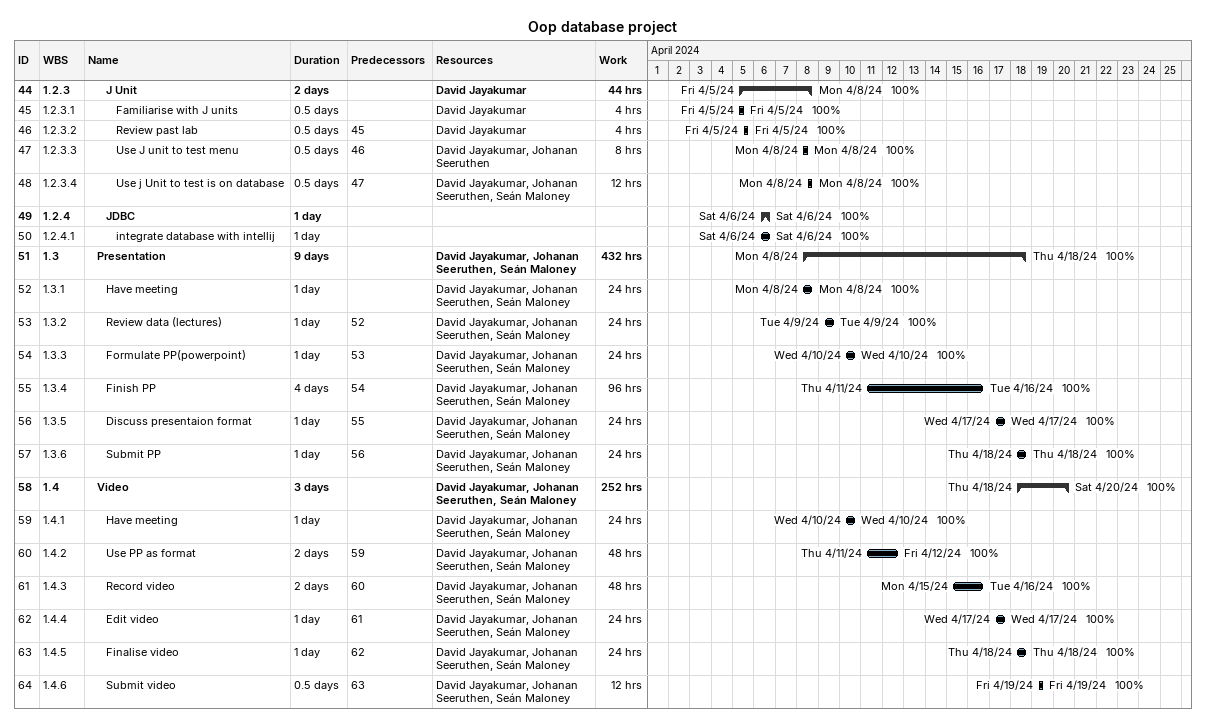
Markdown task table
Oop database project

| ID | WBS | Task | Duration | Start | Finish | Predecessors | Resources | % complete | Work (h) |
|---|---|---|---|---|---|---|---|---|---|
| 44 | 1.2.3 | **J Unit** | 2d | 2024-04-05 | 2024-04-08 |  | David Jayakumar | 100 | 44 |
| 45 | 1.2.3.1 | Familiarise with J units | 0.5d | 2024-04-05 | 2024-04-05 |  | David Jayakumar | 100 | 4 |
| 46 | 1.2.3.2 | Review past lab | 0.5d | 2024-04-05 | 2024-04-05 | 45 | David Jayakumar | 100 | 4 |
| 47 | 1.2.3.3 | Use J unit to test menu | 0.5d | 2024-04-08 | 2024-04-08 | 46 | David Jayakumar, Johanan Seeruthen | 100 | 8 |
| 48 | 1.2.3.4 | Use j Unit to test is on database | 0.5d | 2024-04-08 | 2024-04-08 | 47 | David Jayakumar, Johanan Seeruthen, Seán Maloney | 100 | 12 |
| 49 | 1.2.4 | **JDBC** | 1d | 2024-04-06 | 2024-04-06 |  |  | 100 |  |
| 50 | 1.2.4.1 | integrate database with intellij | 1d | 2024-04-06 | 2024-04-06 |  |  | 100 |  |
| 51 | 1.3 | **Presentation** | 9d | 2024-04-08 | 2024-04-18 |  | David Jayakumar, Johanan Seeruthen, Seán Maloney | 100 | 432 |
| 52 | 1.3.1 | Have meeting | 1d | 2024-04-08 | 2024-04-08 |  | David Jayakumar, Johanan Seeruthen, Seán Maloney | 100 | 24 |
| 53 | 1.3.2 | Review data (lectures) | 1d | 2024-04-09 | 2024-04-09 | 52 | David Jayakumar, Johanan Seeruthen, Seán Maloney | 100 | 24 |
| 54 | 1.3.3 | Formulate PP(powerpoint) | 1d | 2024-04-10 | 2024-04-10 | 53 | David Jayakumar, Johanan Seeruthen, Seán Maloney | 100 | 24 |
| 55 | 1.3.4 | Finish PP | 4d | 2024-04-11 | 2024-04-16 | 54 | David Jayakumar, Johanan Seeruthen, Seán Maloney | 100 | 96 |
| 56 | 1.3.5 | Discuss presentaion format | 1d | 2024-04-17 | 2024-04-17 | 55 | David Jayakumar, Johanan Seeruthen, Seán Maloney | 100 | 24 |
| 57 | 1.3.6 | Submit PP | 1d | 2024-04-18 | 2024-04-18 | 56 | David Jayakumar, Johanan Seeruthen, Seán Maloney | 100 | 24 |
| 58 | 1.4 | **Video** | 3d | 2024-04-18 | 2024-04-20 |  | David Jayakumar, Johanan Seeruthen, Seán Maloney | 100 | 252 |
| 59 | 1.4.1 | Have meeting | 1d | 2024-04-10 | 2024-04-10 |  | David Jayakumar, Johanan Seeruthen, Seán Maloney | 100 | 24 |
| 60 | 1.4.2 | Use PP as format | 2d | 2024-04-11 | 2024-04-12 | 59 | David Jayakumar, Johanan Seeruthen, Seán Maloney | 100 | 48 |
| 61 | 1.4.3 | Record video | 2d | 2024-04-15 | 2024-04-16 | 60 | David Jayakumar, Johanan Seeruthen, Seán Maloney | 100 | 48 |
| 62 | 1.4.4 | Edit video | 1d | 2024-04-17 | 2024-04-17 | 61 | David Jayakumar, Johanan Seeruthen, Seán Maloney | 100 | 24 |
| 63 | 1.4.5 | Finalise video | 1d | 2024-04-18 | 2024-04-18 | 62 | David Jayakumar, Johanan Seeruthen, Seán Maloney | 100 | 24 |
| 64 | 1.4.6 | Submit video | 0.5d | 2024-04-19 | 2024-04-19 | 63 | David Jayakumar, Johanan Seeruthen, Seán Maloney | 100 | 12 |
